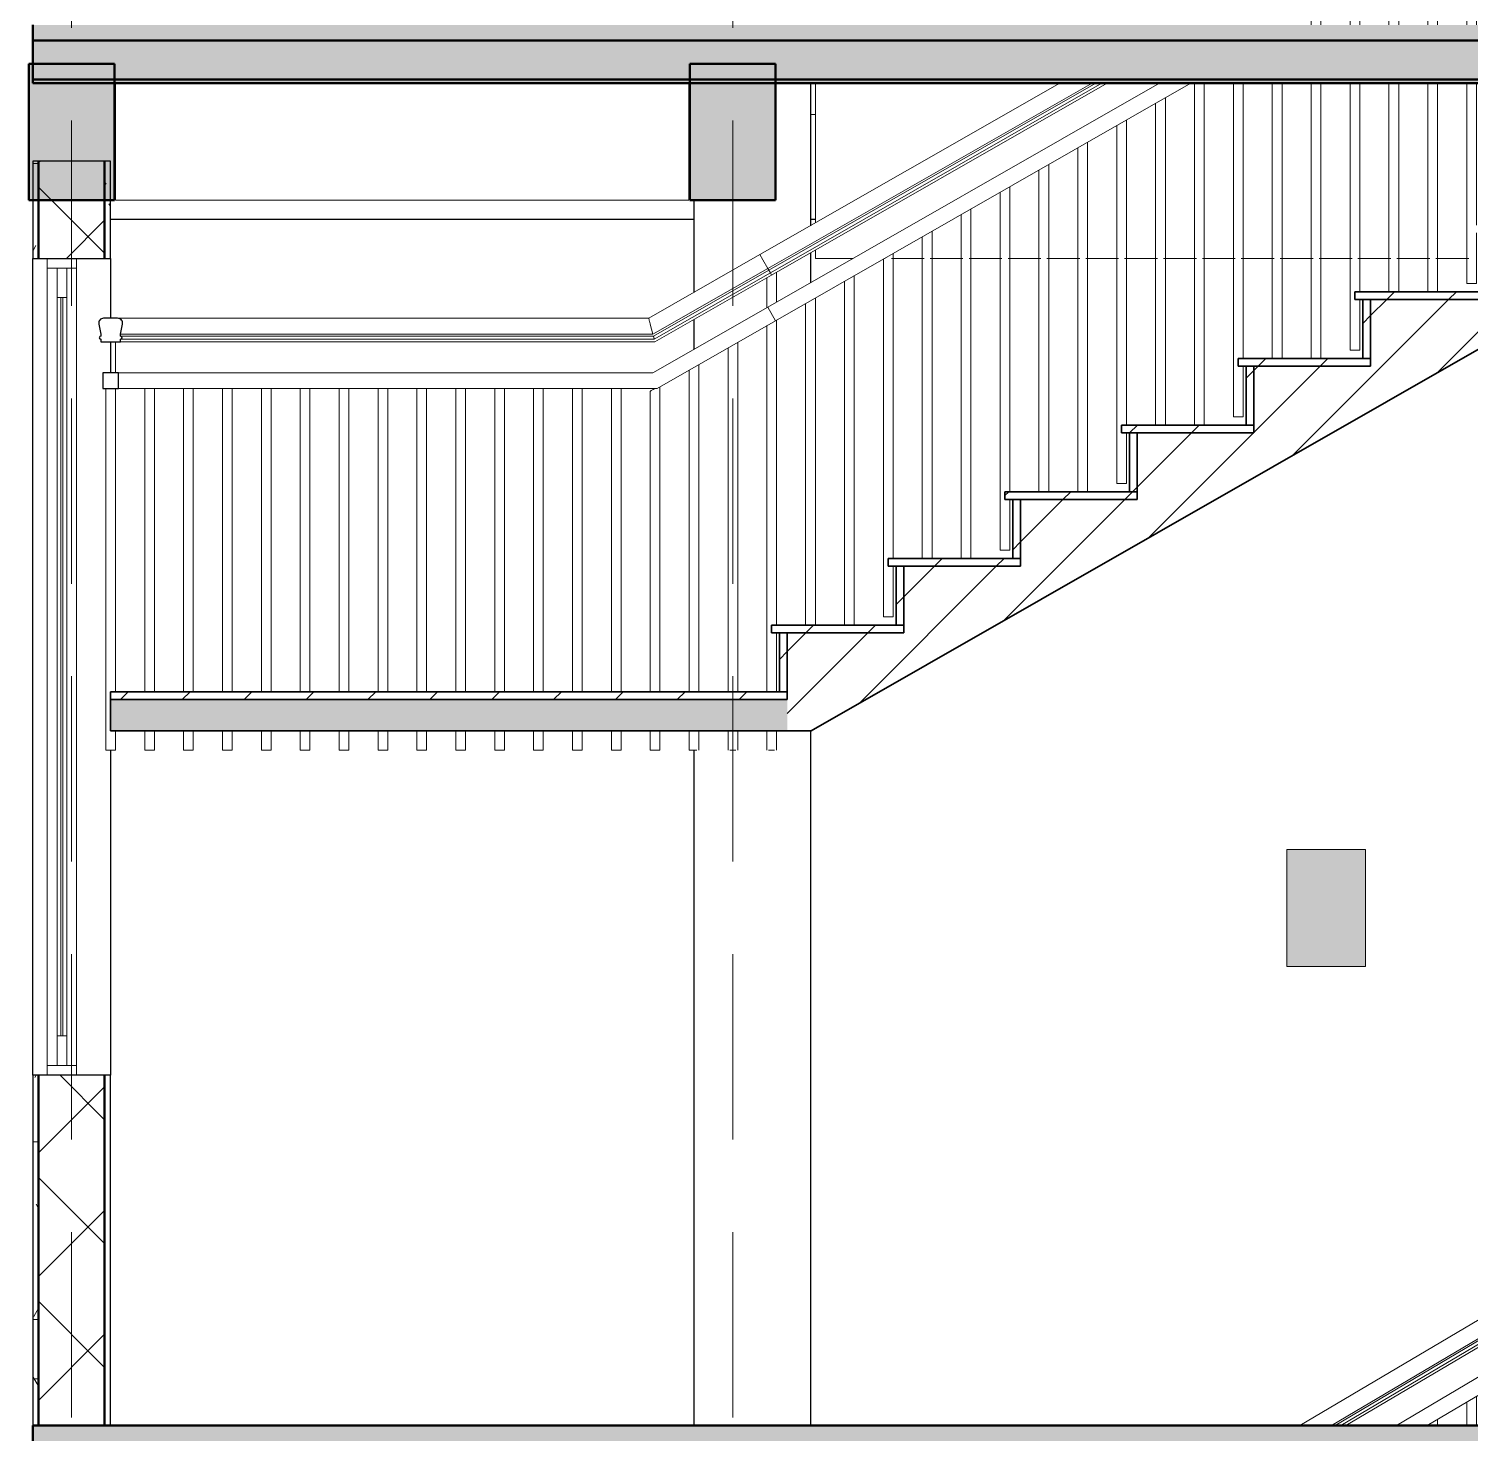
# Model space of a CAD drawing. Header units: millimetres. Extents: x -20510 to 108935, y -243239 to 20306.
# Drawn here: x 49990 to 53696, y -60120 to -56510 of the extents above; entities that cross this region are included whole.
import ezdxf

# ---------------------------------------------------------------- set-up
doc = ezdxf.new("R2010")
doc.units = ezdxf.units.MM
doc.linetypes.add('Hidden', pattern=[714.375, 476.25, -238.125])
for name, color, linetype, lineweight in [('A-DETL', 8, 'Continuous', 9), ('A-DETL-GENF', 8, 'Continuous', 18), ('A-FLOR', 7, 'Continuous', 9), ('A-FLOR-HRAL', 2, 'Continuous', 9), ('A-FLOR-MCUT', 7, 'Continuous', 50), ('A-FLOR-PATT', 8, 'Continuous', 9), ('A-GLAZ', 4, 'Continuous', 18), ('A-WALL', 7, 'Continuous', 25), ('A-WALL-PATT', 8, 'Continuous', 18), ('S-BEAM', 7, 'Continuous', 9), ('S-COLS', 7, 'Continuous', 25), ('S-GRID', 1, 'Continuous', 9), ('S-STRS', 2, 'Continuous', 18)]:
    doc.layers.add(name, color=color, linetype=linetype, lineweight=lineweight)
pattern_1 = [(0, (59370.136, -57999.29), (304.8, 76.2), [25.146, -203.454, 25.146, -203.454, -1219.2]), (0, (59370.136, -57999.29), (304.8, 76.2), [-457.2, 25.146, -432.054, 25.146, -203.454, -533.4]), (0, (59370.136, -57999.29), (304.8, 76.2), [-1143, 25.146, -127.254, 25.146, -355.854]), (120, (59484.436, -57961.19), (-218.39114, 225.86454), [25.146, -203.454, 25.146, -203.454, -1219.2]), (120, (59484.436, -57961.19), (-218.39114, 225.86454), [-457.2, 25.146, -432.054, 25.146, -203.454, -533.4]), (120, (59484.436, -57961.19), (-218.39114, 225.86454), [-1143, 25.146, -127.254, 25.146, -355.854]), (240, (59522.536, -57808.79), (-86.40886, -302.06454), [25.146, -203.454, 25.146, -203.454, -1219.2]), (240, (59522.536, -57808.79), (-86.40886, -302.06454), [-457.2, 25.146, -432.054, 25.146, -203.454, -533.4]), (240, (59522.536, -57808.79), (-86.40886, -302.06454), [-1143, 25.146, -127.254, 25.146, -355.854])]
pattern_2 = [(45, (59370.14, -57999.29), (-79.5495, 79.5495), [])]

# ---------------------------------------------------------------- blocks, each defined once
blk = doc.blocks.new('Railing - 25mm-V6-MẶT CẮT 3-3')
at = {"layer": 'A-FLOR-HRAL'}
for p, q in [((-11412.5, 3900), (-11412.5, 3901.2)), ((-11387.5, 3916), (-11387.5, 3900)), ((-11412.5, 3013.6), (-11412.5, 3750)), ((-11387.5, 3750), (-11387.5, 3013.6))]:
    blk.add_line(p, q, dxfattribs=at)
blk = doc.blocks.new('Railing - 25mm-V7-MẶT CẮT 3-3')
at = {"layer": 'A-FLOR-HRAL'}
for p, q in [((-11287.5, 3975.1), (-11287.5, 3900)), ((-11312.5, 3900), (-11312.5, 3960.3)), ((-11312.5, 3040.9), (-11312.5, 3750)), ((-11287.5, 3750), (-11287.5, 3190.9)), ((-11287.5, 3170.9), (-11287.5, 3040.9)), ((-11312.5, 3040.9), (-11300, 3040.9)), ((-11300, 3040.9), (-11287.5, 3040.9))]:
    blk.add_line(p, q, dxfattribs=at)
blk = doc.blocks.new('Railing - Railing-2368377-MẶT CẮT 3-3')
at = {"layer": 'A-FLOR-HRAL'}
for p, q in [((-10416.5, 4683.1), (-11741.7, 3900)), ((-10405.2, 4641.8), (-11660.5, 3900)), ((-10403.9, 4637), (-11651.1, 3900)), ((-10403.9, 4637), (-11651.1, 3900)), ((-11636.1, 3900), (-10401.8, 4629.4)), ((-10401.8, 4629.4), (-11636.1, 3900)), ((-10400, 4622.7), (-11623.1, 3900)), ((-10405.5, 4542.7), (-11493.2, 3900)), ((-10394.5, 4502.7), (-11414.5, 3900))]:
    blk.add_line(p, q, dxfattribs=at)
for name in ['Railing - 25mm-V7-MẶT CẮT 3-3', 'Railing - 25mm-V6-MẶT CẮT 3-3']:
    blk.add_blockref(name, (0, 0))
blk = doc.blocks.new('CUA SO 2 CANH NHOM KINH O O THOANG - K3_3100x2100-V18-MẶT CẮT 3-3')
at = {"layer": 'A-GLAZ'}
for p, q in [((-14887, 6900), (-14963, 6900)), ((-14963, 6900), (-14963, 6875)), ((-14887, 6875), (-14887, 6900)), ((-14963, 6875), (-14887, 6875)), ((-14912.5, 6875), (-14937.5, 6875)), ((-14937.5, 6875), (-14937.5, 6799)), ((-14912.5, 6799), (-14912.5, 6875)), ((-14937.5, 6799), (-14912.5, 6799)), ((-14922.5, 6799), (-14927.5, 6799)), ((-14927.5, 6799), (-14927.5, 4901)), ((-14922.5, 4901), (-14922.5, 6799)), ((-14912.5, 4901), (-14937.5, 4901)), ((-14937.5, 4901), (-14937.5, 4825)), ((-14927.5, 4901), (-14922.5, 4901)), ((-14912.5, 4825), (-14912.5, 4901)), ((-14887, 4825), (-14963, 4825)), ((-14963, 4825), (-14963, 4800)), ((-14937.5, 4825), (-14912.5, 4825)), ((-14887, 4800), (-14887, 4825)), ((-14963, 4800), (-14887, 4800))]:
    blk.add_line(p, q, dxfattribs=at)
at = {"layer": 'A-GLAZ', "lineweight": 18}
for p, q in [((-14963, 6875), (-14963, 4825)), ((-14887, 6875), (-14887, 4825)), ((-14937.5, 6799), (-14937.5, 4901)), ((-14912.5, 6799), (-14912.5, 4901))]:
    blk.add_line(p, q, dxfattribs=at)
blk = doc.blocks.new('Railing - 25mm-2368058-MẶT CẮT 3-3')
at = {"layer": 'A-FLOR-HRAL'}
blk.add_line((-14787.1, 2850), (-14787.1, 2770), dxfattribs=at)
blk = doc.blocks.new('Railing - 25mm-2368085-MẶT CẮT 3-3')
at = {"layer": 'A-FLOR-HRAL'}
for p, q in [((-13087.5, 6864.3), (-13087.5, 6787.3)), ((-13112.5, 6773), (-13112.5, 6850)), ((-13112.5, 5785.7), (-13112.5, 6727)), ((-13087.5, 6741.3), (-13087.5, 5957.1)), ((-13087.5, 5937.1), (-13087.5, 5785.7)), ((-13112.5, 5635.7), (-13112.5, 5685.7)), ((-13087.5, 5685.7), (-13087.5, 5635.7)), ((-13107.7, 5635.7), (-13100, 5635.7)), ((-13100, 5635.7), (-13092.3, 5635.7))]:
    blk.add_line(p, q, dxfattribs=at)
blk = doc.blocks.new('Railing - 25mm-2368067-MẶT CẮT 3-3')
at = {"layer": 'A-FLOR-HRAL'}
for p, q in [((-14812.1, 1800), (-14812.1, 2730)), ((-14787.1, 2730), (-14787.1, 1950)), ((-14787.1, 1850), (-14787.1, 1800)), ((-14812.1, 1800), (-14787.1, 1800))]:
    blk.add_line(p, q, dxfattribs=at)
blk = doc.blocks.new('Railing - 25mm-V3-MẶT CẮT 3-3')
at = {"layer": 'A-FLOR-HRAL'}
for p, q in [((-14712.1, 1950), (-14712.1, 2730)), ((-14687.1, 2730), (-14687.1, 1950)), ((-14712.1, 1800), (-14712.1, 1850)), ((-14687.1, 1850), (-14687.1, 1800)), ((-14712.1, 1800), (-14699.6, 1800)), ((-14699.6, 1800), (-14687.1, 1800))]:
    blk.add_line(p, q, dxfattribs=at)
blk = doc.blocks.new('Railing - 25mm-2368410-MẶT CẮT 3-3')
at = {"layer": 'A-FLOR-HRAL'}
for p, q in [((-13387.1, 6570.1), (-13387.1, 5785.7)), ((-13412.1, 5785.7), (-13412.1, 6558.8)), ((-13412.1, 5635.7), (-13412.1, 5685.7)), ((-13387.1, 5685.7), (-13387.1, 5635.7)), ((-13412.1, 5635.7), (-13399.6, 5635.7)), ((-13399.6, 5635.7), (-13387.1, 5635.7))]:
    blk.add_line(p, q, dxfattribs=at)
at = {"layer": 'A-FLOR-HRAL', "flags": 128}
blk.add_lwpolyline([(-13412.1, 6558.8), (-13411.8, 6559), (-13409.4, 6560.4), (-13405, 6562.8), (-13400, 6565.7)], dxfattribs=at)
blk = doc.blocks.new('Railing - 25mm-2368412-MẶT CẮT 3-3')
at = {"layer": 'A-FLOR-HRAL'}
for p, q in [((-13312.1, 5785.7), (-13312.1, 6612.9)), ((-13287.1, 6627.2), (-13287.1, 5785.7)), ((-13312.1, 5635.7), (-13312.1, 5685.7)), ((-13287.1, 5685.7), (-13287.1, 5635.7)), ((-13312.1, 5635.7), (-13299.6, 5635.7)), ((-13299.6, 5635.7), (-13291.9, 5635.7))]:
    blk.add_line(p, q, dxfattribs=at)
blk = doc.blocks.new('Railing - 25mm-2368414-MẶT CẮT 3-3')
at = {"layer": 'A-FLOR-HRAL'}
for p, q in [((-13187.1, 6684.3), (-13187.1, 5785.7)), ((-13212.1, 5785.7), (-13212.1, 6670.1)), ((-13212.1, 5635.7), (-13212.1, 5685.7)), ((-13187.1, 5685.7), (-13187.1, 5635.7)), ((-13207.3, 5635.7), (-13199.6, 5635.7)), ((-13199.6, 5635.7), (-13191.9, 5635.7))]:
    blk.add_line(p, q, dxfattribs=at)
blk = doc.blocks.new('Railing - 25mm-2368061-MẶT CẮT 3-3')
at = {"layer": 'A-FLOR-HRAL'}
for p, q in [((-13012.5, 5957.1), (-13012.5, 6784.1)), ((-12987.5, 6798.4), (-12987.5, 5957.1))]:
    blk.add_line(p, q, dxfattribs=at)
blk = doc.blocks.new('Railing - 25mm-2368063-MẶT CẮT 3-3')
at = {"layer": 'A-FLOR-HRAL'}
for p, q in [((-12912.5, 5957.1), (-12912.5, 6841.3)), ((-12887.5, 6855.5), (-12887.5, 5957.1))]:
    blk.add_line(p, q, dxfattribs=at)
blk = doc.blocks.new('Railing - 25mm-2368065-MẶT CẮT 3-3')
at = {"layer": 'A-FLOR-HRAL'}
for p, q in [((-12812.5, 5978.6), (-12812.5, 6898.4)), ((-12787.5, 6912.7), (-12787.5, 6128.6)), ((-12787.5, 6108.4), (-12787.5, 5978.6)), ((-12812.5, 5978.6), (-12800, 5978.6)), ((-12800, 5978.6), (-12787.5, 5978.6))]:
    blk.add_line(p, q, dxfattribs=at)
blk = doc.blocks.new('Railing - 25mm-V21-MẶT CẮT 3-3')
at = {"layer": 'A-FLOR-HRAL'}
for p, q in [((-12487.5, 7084.1), (-12487.5, 6300)), ((-12512.5, 6150), (-12512.5, 7069.8)), ((-12487.5, 6280), (-12487.5, 6150)), ((-12512.5, 6150), (-12500, 6150)), ((-12500, 6150), (-12487.5, 6150))]:
    blk.add_line(p, q, dxfattribs=at)
blk = doc.blocks.new('Railing - 25mm-V22-MẶT CẮT 3-3')
at = {"layer": 'A-FLOR-HRAL'}
for p, q in [((-12012.5, 6471.4), (-12012.5, 7350)), ((-11987.5, 7350), (-11987.5, 6471.4))]:
    blk.add_line(p, q, dxfattribs=at)
blk = doc.blocks.new('Railing - 25mm-V23-MẶT CẮT 3-3')
at = {"layer": 'A-FLOR-HRAL'}
for p, q in [((-11912.5, 6492.9), (-11912.5, 7350)), ((-11887.5, 7350), (-11887.5, 6642.9)), ((-11887.5, 6622.9), (-11887.5, 6492.9)), ((-11912.5, 6492.9), (-11900, 6492.9)), ((-11900, 6492.9), (-11887.5, 6492.9))]:
    blk.add_line(p, q, dxfattribs=at)
blk = doc.blocks.new('Railing - 25mm-V24-MẶT CẮT 3-3')
at = {"layer": 'A-FLOR-HRAL'}
for p, q in [((-11812.5, 6642.9), (-11812.5, 7350)), ((-11787.5, 7350), (-11787.5, 6642.9))]:
    blk.add_line(p, q, dxfattribs=at)
blk = doc.blocks.new('Railing - 25mm-V25-MẶT CẮT 3-3')
at = {"layer": 'A-FLOR-HRAL'}
for p, q in [((-11712.5, 7500), (-11712.5, 7527)), ((-11687.5, 7541.3), (-11687.5, 7500)), ((-11712.5, 6642.9), (-11712.5, 7350)), ((-11687.5, 7350), (-11687.5, 6642.9))]:
    blk.add_line(p, q, dxfattribs=at)
blk = doc.blocks.new('Railing - 25mm-V26-MẶT CẮT 3-3')
at = {"layer": 'A-FLOR-HRAL'}
for p, q in [((-11587.5, 7598.4), (-11587.5, 7500)), ((-11612.5, 7500), (-11612.5, 7584.1)), ((-11612.5, 6664.3), (-11612.5, 7350)), ((-11587.5, 7350), (-11587.5, 6814.3)), ((-11587.5, 6794.3), (-11587.5, 6664.3)), ((-11612.5, 6664.3), (-11600, 6664.3)), ((-11600, 6664.3), (-11587.5, 6664.3))]:
    blk.add_line(p, q, dxfattribs=at)
blk = doc.blocks.new('Railing - 25mm-V27-MẶT CẮT 3-3')
at = {"layer": 'A-FLOR-HRAL'}
for p, q in [((-11512.5, 7500), (-11512.5, 7641.3)), ((-11487.5, 7655.5), (-11487.5, 7500)), ((-11512.5, 6814.3), (-11512.5, 7350)), ((-11487.5, 7350), (-11487.5, 6814.3))]:
    blk.add_line(p, q, dxfattribs=at)
blk = doc.blocks.new('Railing - 25mm-V28-MẶT CẮT 3-3')
at = {"layer": 'A-FLOR-HRAL'}
for p, q in [((-11387.5, 7712.7), (-11387.5, 7500)), ((-11412.5, 7500), (-11412.5, 7698.4)), ((-11412.5, 6814.3), (-11412.5, 7350)), ((-11387.5, 7350), (-11387.5, 6814.3))]:
    blk.add_line(p, q, dxfattribs=at)
blk = doc.blocks.new('Railing - 25mm-V29-MẶT CẮT 3-3')
at = {"layer": 'A-FLOR-HRAL'}
for p, q in [((-11312.5, 7500), (-11312.5, 7755.5)), ((-11287.5, 7769.8), (-11287.5, 7500)), ((-11312.5, 6835.7), (-11312.5, 7350)), ((-11287.5, 7350), (-11287.5, 6985.7)), ((-11287.5, 6965.7), (-11287.5, 6835.7)), ((-11312.5, 6835.7), (-11300, 6835.7)), ((-11300, 6835.7), (-11287.5, 6835.7))]:
    blk.add_line(p, q, dxfattribs=at)
blk = doc.blocks.new('Railing - Railing-2370128-MẶT CẮT 3-3')
at = {"layer": 'A-FLOR-HRAL'}
for p, q in [((-12359.1, 7350), (-13129.9, 6909.5)), ((-12102.8, 7350), (-13109.9, 6774.5)), ((-12275.9, 7350), (-13109.5, 6873.7)), ((-12266.2, 7350), (-13107.1, 6869.5)), ((-12266.2, 7350), (-13107.1, 6869.5)), ((-13103.3, 6862.9), (-12250.9, 7350)), ((-12250.9, 7350), (-13103.3, 6862.9)), ((-12237.5, 7350), (-13100, 6857.1)), ((-12022.2, 7350), (-13090.1, 6739.8)), ((-13129.9, 6909.5), (-13416, 6746)), ((-13122.4, 6896.4), (-13129.9, 6909.5)), ((-13129.9, 6909.5), (-13122.4, 6896.4)), ((-13122.4, 6896.4), (-13109.5, 6873.7)), ((-13109.5, 6873.7), (-13122.4, 6896.4)), ((-13109.5, 6873.7), (-13405.1, 6704.8)), ((-13107.1, 6869.5), (-13403.8, 6699.9)), ((-13107.1, 6869.5), (-13403.8, 6699.9)), ((-13401.8, 6692.3), (-13103.3, 6862.9)), ((-13103.3, 6862.9), (-13401.8, 6692.3)), ((-13100, 6857.1), (-13400, 6685.7)), ((-13109.5, 6873.7), (-13107.1, 6869.5)), ((-13107.1, 6869.5), (-13109.5, 6873.7)), ((-13103.3, 6862.9), (-13107.1, 6869.5)), ((-13107.1, 6869.5), (-13103.3, 6862.9)), ((-13103.3, 6862.9), (-13100, 6857.1)), ((-13100, 6857.1), (-13103.3, 6862.9)), ((-13416, 6746), (-14781.6, 6746)), ((-13109.9, 6774.5), (-13405.3, 6605.7)), ((-13109.9, 6774.5), (-13090.1, 6739.8)), ((-13090.1, 6739.8), (-13109.9, 6774.5)), ((-13405.1, 6704.8), (-13412, 6730.9)), ((-13090.1, 6739.8), (-13394.7, 6565.7)), ((-13405.1, 6704.8), (-14774.2, 6704.8)), ((-13403.8, 6699.9), (-14774.2, 6699.9)), ((-13403.8, 6699.9), (-14774.2, 6699.9)), ((-14774.2, 6692.3), (-13401.8, 6692.3)), ((-13401.8, 6692.3), (-14774.2, 6692.3)), ((-13400, 6685.7), (-14774.2, 6685.7)), ((-13405.3, 6605.7), (-14779.6, 6605.7)), ((-13394.7, 6565.7), (-14779.6, 6565.7))]:
    blk.add_line(p, q, dxfattribs=at)
at = {"layer": 'A-FLOR-HRAL', "lineweight": 25}
for p, q in [((-14781.6, 6746), (-14817.6, 6746)), ((-14830, 6730.9), (-14825, 6704.8)), ((-14774.2, 6704.8), (-14769.2, 6730.9)), ((-14825, 6704.8), (-14825, 6699.9)), ((-14825, 6692.3), (-14825, 6685.7)), ((-14825, 6685.7), (-14774.2, 6685.7)), ((-14774.2, 6699.9), (-14774.2, 6704.8)), ((-14774.2, 6685.7), (-14774.2, 6692.3)), ((-14819.6, 6605.7), (-14819.6, 6565.7)), ((-14779.6, 6605.7), (-14819.6, 6605.7)), ((-14779.6, 6565.7), (-14779.6, 6605.7)), ((-14819.6, 6565.7), (-14779.6, 6565.7))]:
    blk.add_line(p, q, dxfattribs=at)
at = {"layer": 'A-FLOR-HRAL', "flags": 128}
for points in [[(-14772, 6741.6), (-14772.9, 6742.6), (-14775.5, 6744.5), (-14778.5, 6745.6), (-14781.6, 6746)], [(-14769.2, 6730.9), (-14769, 6734.1), (-14769.6, 6737.3), (-14770.9, 6740.1), (-14771.7, 6741.3)], [(-14774.2, 6692.3), (-14773.2, 6692.5), (-14772.3, 6692.9), (-14771.5, 6693.5), (-14770.9, 6694.2), (-14770.5, 6695.2), (-14770.4, 6696.1), (-14770.5, 6697.1), (-14770.9, 6698), (-14771.5, 6698.8), (-14772.3, 6699.4), (-14773.2, 6699.8), (-14774.2, 6699.9)]]:
    blk.add_lwpolyline(points, dxfattribs=at)
at = {"layer": 'A-FLOR-HRAL', "lineweight": 25}
for centre, radius, start, end in [((-14817.6, 6733.3), 12.7, 90, 190.8855), ((-14781.6, 6733.3), 12.7, 349.1145, 90), ((-14825, 6696.1), 3.8, 90, 270), ((-14774.2, 6696.1), 3.8, 270, 90)]:
    blk.add_arc(centre, radius, start, end, dxfattribs=at)
at = {"layer": 'A-FLOR-HRAL'}
for points, knots in [([(-13412, 6730.9), (-13412.3, 6732), (-13412.9, 6734.1), (-13413.7, 6737.3), (-13414.5, 6740.2), (-13415.4, 6743.5), (-13415.9, 6745.6), (-13416, 6746), (-13416, 6746)], [0, 0, 0, 0, 0.142857, 0.285714, 0.428571, 0.571429, 0.857143, 1, 1, 1, 1]), ([(-13401.8, 6692.3), (-13401.8, 6692.3), (-13401.8, 6692.6), (-13402, 6693.4), (-13402.3, 6694.2), (-13402.5, 6695.2), (-13402.8, 6696.1), (-13403, 6697.1), (-13403.3, 6698.1), (-13403.5, 6698.9), (-13403.7, 6699.5), (-13403.8, 6699.9), (-13403.8, 6699.9), (-13403.8, 6699.9)], [0, 0, 0, 0, 0.166667, 0.25, 0.333333, 0.416667, 0.5, 0.583333, 0.666667, 0.75, 0.833333, 0.916667, 1, 1, 1, 1])]:
    blk.add_open_spline(points, degree=3, knots=knots, dxfattribs=at)
for name, p in [('Railing - 25mm-V29-MẶT CẮT 3-3', (0, 0)), ('Railing - 25mm-V28-MẶT CẮT 3-3', (0, 0)), ('Railing - 25mm-V27-MẶT CẮT 3-3', (0, 0)), ('Railing - 25mm-V26-MẶT CẮT 3-3', (0, 0)), ('Railing - 25mm-V25-MẶT CẮT 3-3', (0, 0)), ('Railing - 25mm-V22-MẶT CẮT 3-3', (0, 0)), ('Railing - 25mm-V23-MẶT CẮT 3-3', (0, 0)), ('Railing - 25mm-V24-MẶT CẮT 3-3', (0, 0)), ('Railing - 25mm-2368061-MẶT CẮT 3-3', (900, 514.3)), ('Railing - 25mm-V21-MẶT CẮT 3-3', (300, 171.4)), ('Railing - 25mm-2368063-MẶT CẮT 3-3', (600, 342.9)), ('Railing - 25mm-2368061-MẶT CẮT 3-3', (600, 342.9)), ('Railing - 25mm-V21-MẶT CẮT 3-3', (0, 0)), ('Railing - 25mm-2368063-MẶT CẮT 3-3', (300, 171.4)), ('Railing - 25mm-2368061-MẶT CẮT 3-3', (300, 171.4)), ('Railing - 25mm-2368065-MẶT CẮT 3-3', (0, 0)), ('Railing - 25mm-2368085-MẶT CẮT 3-3', (0, 0)), ('Railing - 25mm-2368063-MẶT CẮT 3-3', (0, 0)), ('Railing - 25mm-2368061-MẶT CẮT 3-3', (0, 0)), ('Railing - 25mm-2368058-MẶT CẮT 3-3', (0, 3835.7)), ('Railing - 25mm-2368414-MẶT CẮT 3-3', (0, 0)), ('Railing - 25mm-2368412-MẶT CẮT 3-3', (0, 0)), ('Railing - 25mm-2368067-MẶT CẮT 3-3', (0, 3835.7)), ('Railing - 25mm-V3-MẶT CẮT 3-3', (0, 3835.7)), ('Railing - 25mm-V3-MẶT CẮT 3-3', (100, 3835.7)), ('Railing - 25mm-V3-MẶT CẮT 3-3', (200, 3835.7)), ('Railing - 25mm-V3-MẶT CẮT 3-3', (300, 3835.7)), ('Railing - 25mm-V3-MẶT CẮT 3-3', (400, 3835.7)), ('Railing - 25mm-V3-MẶT CẮT 3-3', (500, 3835.7)), ('Railing - 25mm-V3-MẶT CẮT 3-3', (600, 3835.7)), ('Railing - 25mm-V3-MẶT CẮT 3-3', (700, 3835.7)), ('Railing - 25mm-V3-MẶT CẮT 3-3', (800, 3835.7)), ('Railing - 25mm-V3-MẶT CẮT 3-3', (900, 3835.7)), ('Railing - 25mm-V3-MẶT CẮT 3-3', (1000, 3835.7)), ('Railing - 25mm-V3-MẶT CẮT 3-3', (1100, 3835.7)), ('Railing - 25mm-V3-MẶT CẮT 3-3', (1200, 3835.7)), ('Railing - 25mm-2368410-MẶT CẮT 3-3', (0, 0))]:
    blk.add_blockref(name, p)
blk = doc.blocks.new('dam betong - 220X350-2382505-MẶT CẮT 3-3')
at = {"layer": 'S-BEAM'}
blk.add_hatch(color=256, dxfattribs=at).paths.add_polyline_path([(-14790, 3450), (-14790, 3800), (-15010, 3800), (-15010, 3450), (-14962.4, 3450)])
at = {"layer": 'S-BEAM', "lineweight": 50}
for p, q in [((-14790, 3800), (-15010, 3800)), ((-15010, 3800), (-15010, 3450)), ((-14790, 3450), (-14790, 3800)), ((-15010, 3450), (-14790, 3450))]:
    blk.add_line(p, q, dxfattribs=at)
blk = doc.blocks.new('M_Concrete-Rectangular-Column - COT220X300-V53-MẶT CẮT 3-3')
at = {"layer": 'S-COLS'}
for p, q in [((-13000, 7350), (-13000, 6983.7)), ((-13300, 7050), (-13300, 6812.3)), ((-13000, 6914.3), (-13000, 6837.3)), ((-13300, 6742.9), (-13300, 6665.9)), ((-13000, 5685.7), (-13000, 3900)), ((-13300, 5635.7), (-13300, 3900))]:
    blk.add_line(p, q, dxfattribs=at)

msp = doc.modelspace()

# ---------------------------------------------------------------- hatches: boundary and pattern name
at = {"layer": 'A-DETL-GENF'}
msp.add_hatch(color=7, dxfattribs=at).paths.add_polyline_path([(53224.7, -58920), (53427.2, -58920), (53427.2, -58620), (53224.7, -58620), (53224.7, -58818.1)])
at = {"layer": 'A-FLOR-PATT'}
for points in [[(64773.6, -56540), (65100.4, -56540), (65100.4, -56500), (50000, -56500), (50000, -56540), (64446.1, -56540)], [(54540.3, -56640), (65100.4, -56640), (65100.4, -56540), (50000, -56540), (50000, -56640), (54458.4, -56640)], [(64937.3, -60140), (65100.4, -60140), (65100.4, -60100), (50000, -60100), (50000, -60140), (64773.6, -60140)]]:
    msp.add_hatch(color=256, dxfattribs=at).paths.add_polyline_path(points)
at = {"layer": 'A-FLOR-PATT', "lineweight": 18}
msp.add_hatch(color=256, dxfattribs=at).paths.add_polyline_path([(65100.4, -56650), (65100.4, -56640), (50000, -56640), (50000, -56650), (64937.3, -56650)])
at = {"layer": 'A-WALL-PATT', "lineweight": 18}
h = msp.add_hatch(dxfattribs=at)
h.set_pattern_fill('FP_1', color=256, style=0, pattern_type=2)
h.set_pattern_definition(pattern_1)
h.paths.add_polyline_path([(50015, -60100), (50015, -59200), (50000, -59200), (50000, -60100)])
h.paths.add_polyline_path([(50015, -57100), (50015, -56850), (50000, -56850), (50000, -57100)])
h = msp.add_hatch(dxfattribs=at)
h.set_pattern_fill('FP_2', color=256, style=0, pattern_type=2)
h.set_pattern_definition([(45, (59370.14, -57999.3), (-159.099, 159.099), []), (135, (59370.14, -57999.3), (-159.099, -159.099), [])])
h.paths.add_polyline_path([(50037.6, -60100), (50185, -60100), (50185, -59200), (50015, -59200), (50015, -60100)])
h.paths.add_polyline_path([(50185, -57100), (50185, -56850), (50015, -56850), (50015, -57100), (50037.6, -57100)])
h = msp.add_hatch(dxfattribs=at)
h.set_pattern_fill('FP_1', color=256, style=0, pattern_type=2)
h.set_pattern_definition(pattern_1)
h.paths.add_polyline_path([(50200, -60100), (50200, -59200), (50185, -59200), (50185, -60100)])
h.paths.add_polyline_path([(50200, -57100), (50200, -56850), (50185, -56850), (50185, -57100)])
at = {"layer": 'S-BEAM'}
msp.add_hatch(color=256, dxfattribs=at).paths.add_polyline_path([(51838.7, -56950), (51910, -56950), (51910, -56600), (51690, -56600), (51690, -56950)])
at = {"layer": 'S-STRS', "lineweight": 18}
h = msp.add_hatch(dxfattribs=at)
h.set_pattern_fill('FP_3', color=256, style=0, pattern_type=2)
h.set_pattern_definition(pattern_2)
h.paths.add_polyline_path([(51940, -58314.3), (52002.4, -58313.8), (54900, -56658), (54900, -56520), (54640, -56520), (54640, -56691.4), (54340, -56691.4), (54340, -56862.9), (54040, -56862.9), (54040, -57034.3), (53740, -57034.3), (53740, -57205.7), (53440, -57205.7), (53440, -57377.1), (53140, -57377.1), (53140, -57548.6), (52840, -57548.6), (52840, -57720), (52540, -57720), (52540, -57891.4), (52240, -57891.6), (52240, -58062.9), (51940, -58062.9), (51940, -58288.7)])
h = msp.add_hatch(dxfattribs=at)
h.set_pattern_fill('FP_3', color=256, style=0, pattern_type=2)
h.set_pattern_definition(pattern_2)
h.paths.add_polyline_path([(53721.6, -57205.7), (53740, -57205.7), (53740, -57185.7), (53400, -57185.7), (53400, -57205.7), (53639.8, -57205.7)])
h = msp.add_hatch(dxfattribs=at)
h.set_pattern_fill('FP_3', color=256, style=0, pattern_type=2)
h.set_pattern_definition(pattern_2)
h.paths.add_polyline_path([(53420, -57357.1), (53440, -57357.1), (53440, -57205.7), (53420, -57205.7), (53420, -57295.9)])
h = msp.add_hatch(dxfattribs=at)
h.set_pattern_fill('FP_3', color=256, style=0, pattern_type=2)
h.set_pattern_definition(pattern_2)
h.paths.add_polyline_path([(53100, -57377.1), (53440, -57377.1), (53440, -57357.1), (53100, -57357.1), (53100, -57362.1)])
h = msp.add_hatch(dxfattribs=at)
h.set_pattern_fill('FP_3', color=256, style=0, pattern_type=2)
h.set_pattern_definition(pattern_2)
h.paths.add_polyline_path([(53120, -57528.6), (53140, -57528.6), (53140, -57377.1), (53120, -57377.1), (53120, -57494.5)])
h = msp.add_hatch(dxfattribs=at)
h.set_pattern_fill('FP_3', color=256, style=0, pattern_type=2)
h.set_pattern_definition(pattern_2)
h.paths.add_polyline_path([(53066.7, -57548.6), (53140, -57548.6), (53140, -57528.6), (52800, -57528.6), (52800, -57548.6), (52984.8, -57548.6)])
h = msp.add_hatch(dxfattribs=at)
h.set_pattern_fill('FP_3', color=256, style=0, pattern_type=2)
h.set_pattern_definition(pattern_2)
h.paths.add_polyline_path([(52840, -57700), (52840, -57548.6), (52820, -57548.6), (52820, -57700), (52821.1, -57700)])
h = msp.add_hatch(dxfattribs=at)
h.set_pattern_fill('FP_3', color=256, style=0, pattern_type=2)
h.set_pattern_definition(pattern_2)
h.paths.add_polyline_path([(52821.1, -57720), (52840, -57720), (52840, -57700), (52500, -57700), (52500, -57720), (52739.2, -57720)])
h = msp.add_hatch(dxfattribs=at)
h.set_pattern_fill('FP_3', color=256, style=0, pattern_type=2)
h.set_pattern_definition(pattern_2)
h.paths.add_polyline_path([(52520, -57871.4), (52540, -57871.4), (52540, -57720), (52520, -57720), (52520, -57825.4)])
h = msp.add_hatch(dxfattribs=at)
h.set_pattern_fill('FP_3', color=256, style=0, pattern_type=2)
h.set_pattern_definition(pattern_2)
h.paths.add_polyline_path([(52493.6, -57891.4), (52540, -57891.4), (52540, -57871.4), (52200, -57871.4), (52200, -57891.4), (52411.8, -57891.4)])
h = msp.add_hatch(dxfattribs=at)
h.set_pattern_fill('FP_3', color=256, style=0, pattern_type=2)
h.set_pattern_definition(pattern_2)
h.paths.add_polyline_path([(52240, -58042.9), (52240, -57891.4), (52220, -57891.6), (52220, -58042.9)])
h = msp.add_hatch(dxfattribs=at)
h.set_pattern_fill('FP_3', color=256, style=0, pattern_type=2)
h.set_pattern_definition(pattern_2)
h.paths.add_polyline_path([(52240, -58062.9), (52240, -58042.9), (51900, -58042.9), (51900, -58062.9), (52166.2, -58062.9)])
h = msp.add_hatch(dxfattribs=at)
h.set_pattern_fill('FP_3', color=256, style=0, pattern_type=2)
h.set_pattern_definition(pattern_2)
h.paths.add_polyline_path([(51920.6, -58214.3), (51940, -58214.3), (51940, -58062.9), (51920, -58062.9), (51920, -58214.3)])
h = msp.add_hatch(dxfattribs=at)
h.set_pattern_fill('FP_3', color=256, style=0, pattern_type=2)
h.set_pattern_definition(pattern_2)
h.paths.add_polyline_path([(50200, -58234.3), (51940, -58234.3), (51940, -58214.3), (50200, -58214.3), (50200, -58222.5)])
at = {"layer": 'S-STRS'}
msp.add_hatch(color=256, dxfattribs=at).paths.add_polyline_path([(50200, -58314.3), (51940, -58314.3), (51940, -58234.3), (50200, -58234.3), (50200, -58288.7)])

# ---------------------------------------------------------------- linework, layer by layer
at = {"layer": 'A-DETL'}
for p, q in [((53224.7, -58620), (53224.7, -58920)), ((53427.2, -58620), (53224.7, -58620)), ((53427.2, -58920), (53427.2, -58620)), ((53224.7, -58920), (53427.2, -58920))]:
    msp.add_line(p, q, dxfattribs=at)
at = {"layer": 'A-FLOR', "color": 250, "lineweight": 50}
for p, q in [((50000, -56500), (50000, -56650)), ((50000, -56650), (65100.4, -56650)), ((65100.4, -60100), (50000, -60100)), ((50000, -60100), (50000, -60250))]:
    msp.add_line(p, q, dxfattribs=at)
at = {"layer": 'A-FLOR'}
msp.add_line((52012.7, -56730), (52000, -56730), dxfattribs=at)
at = {"layer": 'A-FLOR-MCUT'}
for p, q in [((65100.4, -56540), (50000, -56540)), ((65100.4, -56640), (50000, -56640))]:
    msp.add_line(p, q, dxfattribs=at)
at = {"layer": 'A-WALL', "lineweight": 25}
for p, q in [((50200, -56850), (50000, -56850)), ((50000, -56850), (50000, -57100)), ((50200, -57100), (50200, -56850)), ((50000, -57100), (50200, -57100)), ((50200, -59200), (50000, -59200)), ((50000, -59200), (50000, -60100)), ((50200, -60100), (50200, -59200))]:
    msp.add_line(p, q, dxfattribs=at)
at = {"layer": 'A-WALL', "lineweight": 50}
for p, q in [((50015, -56850), (50015, -57100)), ((50185, -56850), (50185, -57100)), ((50015, -59200), (50015, -60100)), ((50185, -59200), (50185, -60100))]:
    msp.add_line(p, q, dxfattribs=at)
at = {"layer": 'A-WALL'}
for p, q in [((51700, -57000), (50200, -57000)), ((52012.7, -57000), (52000, -57000)), ((50000, -59200), (50000, -57100)), ((50200, -57100), (50200, -57254)), ((50200, -57314.3), (50200, -57394.3)), ((50200, -58364.3), (50200, -59200))]:
    msp.add_line(p, q, dxfattribs=at)
at = {"layer": 'S-BEAM', "lineweight": 50}
for p, q in [((51910, -56600), (51690, -56600)), ((51690, -56600), (51690, -56950)), ((51910, -56950), (51910, -56600)), ((51690, -56950), (51910, -56950))]:
    msp.add_line(p, q, dxfattribs=at)
at = {"layer": 'S-BEAM'}
for p, q in [((50212.7, -56950), (50212.7, -56650)), ((51687.3, -56650), (51687.3, -56950)), ((52012.7, -57009), (52012.7, -56650)), ((51687.3, -56950), (50212.7, -56950)), ((52012.7, -57100), (52012.7, -57078.5)), ((52109.7, -57100), (52012.7, -57100)), ((52192, -57100), (52190.3, -57100)), ((52292.1, -57100), (52208, -57100)), ((52392.1, -57100), (52307.9, -57100)), ((52492.1, -57100), (52407.9, -57100)), ((52592.1, -57100), (52507.9, -57100)), ((52692.2, -57100), (52607.8, -57100)), ((52792.2, -57100), (52707.8, -57100)), ((52892.2, -57100), (52807.8, -57100)), ((52992.3, -57100), (52907.8, -57100)), ((53092.3, -57100), (53007.7, -57100)), ((53192.3, -57100), (53107.7, -57100)), ((53292.3, -57100), (53207.7, -57100)), ((53392.4, -57100), (53307.7, -57100)), ((53492.4, -57100), (53407.6, -57100)), ((53592.4, -57100), (53507.6, -57100)), ((53692.5, -57100), (53607.6, -57100))]:
    msp.add_line(p, q, dxfattribs=at)
at = {"layer": 'S-GRID', "linetype": 'Hidden'}
for p, q in [((50100, -67223.2), (50100, -46442.8)), ((51800, -67223.2), (51800, -46442.8))]:
    msp.add_line(p, q, dxfattribs=at)
at = {"layer": 'S-STRS', "lineweight": 35}
for p, q in [((52001.6, -58314.3), (54900, -56658)), ((53740, -57185.7), (53400, -57185.7)), ((53400, -57185.7), (53400, -57205.7)), ((53400, -57205.7), (53740, -57205.7)), ((53420, -57205.7), (53420, -57357.1)), ((53440, -57205.7), (53420, -57205.7)), ((53740, -57205.7), (53440, -57205.7)), ((53440, -57205.7), (53440, -57377.1)), ((53440, -57357.1), (53440, -57205.7)), ((53440, -57357.1), (53100, -57357.1)), ((53100, -57357.1), (53100, -57377.1)), ((53420, -57357.1), (53440, -57357.1)), ((53440, -57377.1), (53440, -57357.1)), ((53100, -57377.1), (53440, -57377.1)), ((53120, -57377.1), (53120, -57528.6)), ((53140, -57377.1), (53120, -57377.1)), ((53440, -57377.1), (53140, -57377.1)), ((53140, -57377.1), (53140, -57548.6)), ((53140, -57528.6), (53140, -57377.1)), ((53140, -57528.6), (52800, -57528.6)), ((52800, -57528.6), (52800, -57548.6)), ((52800, -57548.6), (53140, -57548.6)), ((52820, -57548.6), (52820, -57700)), ((52840, -57548.6), (52820, -57548.6)), ((53140, -57548.6), (52840, -57548.6)), ((52840, -57548.6), (52840, -57720)), ((52840, -57700), (52840, -57548.6)), ((53120, -57528.6), (53140, -57528.6)), ((53140, -57548.6), (53140, -57528.6)), ((52840, -57700), (52500, -57700)), ((52500, -57700), (52500, -57720)), ((52820, -57700), (52840, -57700)), ((52840, -57720), (52840, -57700)), ((52500, -57720), (52840, -57720)), ((52520, -57720), (52520, -57871.4)), ((52540, -57720), (52520, -57720)), ((52840, -57720), (52540, -57720)), ((52540, -57720), (52540, -57891.4)), ((52540, -57871.4), (52540, -57720)), ((52540, -57871.4), (52200, -57871.4)), ((52200, -57871.4), (52200, -57891.4)), ((52200, -57891.4), (52540, -57891.4)), ((52220, -57891.4), (52220, -58042.9)), ((52240, -57891.4), (52220, -57891.4)), ((52540, -57891.4), (52240, -57891.4)), ((52240, -57891.4), (52240, -58062.9)), ((52240, -58042.9), (52240, -57891.4)), ((52520, -57871.4), (52540, -57871.4)), ((52540, -57891.4), (52540, -57871.4)), ((52240, -58042.9), (51900, -58042.9)), ((51900, -58042.9), (51900, -58062.9)), ((51900, -58062.9), (52240, -58062.9)), ((51920, -58062.9), (51920, -58214.3)), ((51940, -58062.9), (51920, -58062.9)), ((52240, -58062.9), (51940, -58062.9)), ((51940, -58062.9), (51940, -58234.3)), ((51940, -58214.3), (51940, -58062.9)), ((52220, -58042.9), (52240, -58042.9)), ((52240, -58062.9), (52240, -58042.9)), ((51940, -58214.3), (50200, -58214.3)), ((50200, -58214.3), (50200, -58234.3)), ((51920, -58214.3), (51940, -58214.3)), ((51940, -58234.3), (51940, -58214.3)), ((51940, -58234.3), (50200, -58234.3)), ((50200, -58234.3), (50200, -58314.3)), ((50200, -58234.3), (51940, -58234.3)), ((50200, -58314.3), (51940, -58314.3)), ((51940, -58314.3), (52001.6, -58314.3))]:
    msp.add_line(p, q, dxfattribs=at)

# ---------------------------------------------------------------- block references
at = {"layer": 'A-FLOR-HRAL'}
for name in ['Railing - Railing-2370128-MẶT CẮT 3-3', 'Railing - Railing-2368377-MẶT CẮT 3-3']:
    msp.add_blockref(name, (65000, -64000), dxfattribs=at)
at = {"layer": 'A-GLAZ', "lineweight": 18}
msp.add_blockref('CUA SO 2 CANH NHOM KINH O O THOANG - K3_3100x2100-V18-MẶT CẮT 3-3', (65000, -64000), dxfattribs=at)
at = {"layer": 'S-BEAM'}
msp.add_blockref('dam betong - 220X350-2382505-MẶT CẮT 3-3', (65000, -60400), dxfattribs=at)
at = {"layer": 'S-COLS'}
msp.add_blockref('M_Concrete-Rectangular-Column - COT220X300-V53-MẶT CẮT 3-3', (65000, -64000), dxfattribs=at)

doc.saveas('drawing.dxf')
